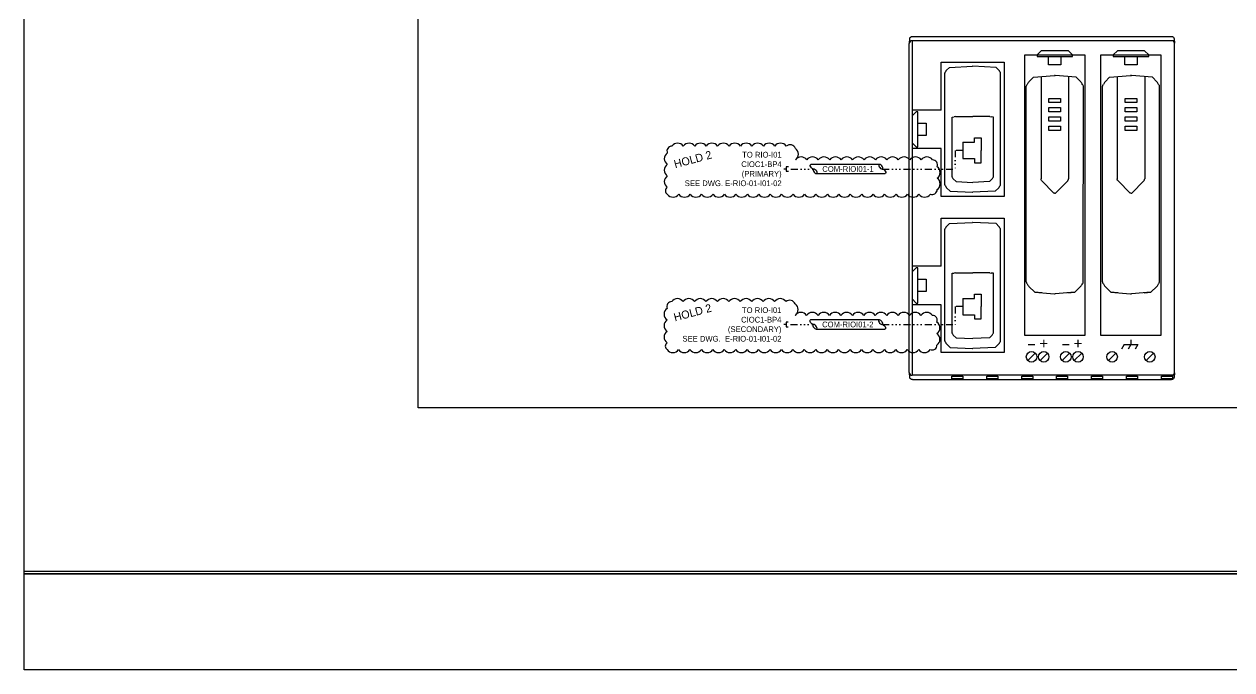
# Model space of a CAD drawing. Extents: x 10329 to 11173, y 0 to 536.
# Drawn here: x 10329 to 10857, y 0 to 282 of the extents above; entities that cross this region are included whole.
import ezdxf
from ezdxf.enums import TextEntityAlignment as Align

# ---------------------------------------------------------------- set-up
doc = ezdxf.new("R2010")
doc.units = 0
doc.header["$LTSCALE"] = 10
doc.header["$MEASUREMENT"] = 0
doc.linetypes.add('G02-1-PRDXXXX-E-MRIO-01-P01-01$0$DASH_3DOT', pattern=[0.9, 0.3, -0.15, 0, -0.15, 0, -0.15, 0, -0.15])
doc.layers.get('Defpoints').update_dxf_attribs({"color": 9})
for name, color, linetype in [('G02-1-PRDXXXX-E-MRIO-01-P01-01$0$ANNOTATION', 7, 'Continuous'), ('G02-1-PRDXXXX-E-MRIO-01-P01-01$0$EQUIP2-L', 140, 'Continuous'), ('G02-1-PRDXXXX-E-MRIO-01-P01-01$0$HOLD', 1, 'Continuous'), ('G02-1-PRDXXXX-E-MRIO-01-P01-01$0$TEXT-2', 2, 'Continuous'), ('G02-1-PRDXXXX-E-MRIO-01-P01-01$0$TITLE', 7, 'Continuous'), ('G02-1-PRDXXXX-E-MRIO-01-P01-01$0$WIRE RS485-R', 1, 'G02-1-PRDXXXX-E-MRIO-01-P01-01$0$DASH_3DOT')]:
    doc.layers.add(name, color=color, linetype=linetype)
doc.layers.add('G02-1-PRDXXXX-E-MRIO-01-P01-01$0$View', color=251, linetype='Continuous', plot=False)
doc.styles.add('G02-1-PRDXXXX-E-MRIO-01-P01-01$0$Scovan Elec', font='')
doc.styles.add('G02-1-PRDXXXX-E-MRIO-01-P01-01$0$Standard', font='')
doc.styles.get('G02-1-PRDXXXX-E-MRIO-01-P01-01$0$Scovan Elec').set_extended_font_data('Franklin Gothic Medium Cond')
doc.styles.get('G02-1-PRDXXXX-E-MRIO-01-P01-01$0$Standard').set_extended_font_data('Franklin Gothic Medium Cond')

# ---------------------------------------------------------------- blocks, each defined once
blk = doc.blocks.new('G02-1-PRDXXXX-E-MRIO-01-P01-01$0$DV-54809-ZX-700-00')
at = {"layer": 'G02-1-PRDXXXX-E-MRIO-01-P01-01$0$ANNOTATION', "lineweight": 25}
blk.add_lwpolyline([(172.22, 114.64), (172.22, 499.73), (597.78, 499.73), (597.78, 114.64)], close=True, dxfattribs=at)
blk = doc.blocks.new('G02-1-PRDXXXX-E-MRIO-01-P01-01$0$DeltaV')
for p, q in [((0.01, 72.06), (0.18, 73.95)), ((1.37, 75.05), (114.63, 75.05)), ((115.82, 73.95), (116, 72.06)), ((0, -71.95), (0, 71.95)), ((115.89, 73.17), (1.21, 73.17)), ((1.21, 73.17), (1.21, -73.17)), ((55.83, 66.98), (57.65, 68.8)), ((69.56, 68.8), (57.65, 68.8)), ((71.37, 66.98), (69.56, 68.8)), ((89.13, 66.98), (90.95, 68.8)), ((102.86, 68.8), (90.95, 68.8)), ((104.67, 66.98), (102.86, 68.8)), ((116, -72.06), (116, 71.95)), ((116, 71.73), (116, 71.95)), ((55.83, 66.98), (55.83, 66.22)), ((55.83, 66.22), (71.37, 66.22)), ((71.37, 66.22), (71.37, 66.98)), ((89.13, 66.98), (89.13, 66.22)), ((89.13, 66.22), (104.67, 66.22)), ((104.67, 66.22), (104.67, 66.98)), ((15.54, 10.16), (15.54, 59.01)), ((15.7, 59.4), (15.83, 59.53)), ((17.51, 61.52), (16.27, 60.28)), ((17.51, 61.52), (27.61, 61.97)), ((37.93, 61.52), (27.83, 61.97)), ((37.93, 61.52), (39.16, 60.28)), ((39.74, 59.4), (39.61, 59.53)), ((39.9, 10.16), (39.9, 59.01)), ((51.13, -32.36), (51.11, 53.22)), ((51.37, 53.83), (51.57, 54.03)), ((54.24, 57.19), (52.27, 55.22)), ((54.24, 57.19), (63.43, 57.9)), ((57.61, 57.45), (57.61, 12.79)), ((63.43, 57.9), (63.77, 57.9)), ((72.97, 57.19), (63.77, 57.9)), ((69.6, 57.45), (69.6, 12.79)), ((72.97, 57.19), (74.93, 55.22)), ((75.84, 53.83), (75.64, 54.03)), ((76.07, -32.36), (76.09, 53.22)), ((84.43, -32.36), (84.41, 53.22)), ((84.67, 53.83), (84.87, 54.03)), ((87.54, 57.19), (85.57, 55.22)), ((87.54, 57.19), (96.73, 57.9)), ((90.91, 57.45), (90.91, 12.79)), ((96.73, 57.9), (97.07, 57.9)), ((106.27, 57.19), (97.07, 57.9)), ((102.9, 57.45), (102.9, 12.79)), ((106.27, 57.19), (108.23, 55.22)), ((109.14, 53.83), (108.93, 54.03)), ((109.37, -32.36), (109.39, 53.22)), ((13.97, 42.84), (1.21, 42.84)), ((2.99, 42.11), (1.21, 40.33)), ((3.74, 42.11), (2.99, 42.11)), ((3.74, 26.76), (3.74, 42.11)), ((18.67, 39.8), (19.63, 39.82)), ((18.67, 13.64), (18.67, 39.8)), ((20.22, 39.96), (19.63, 39.82)), ((20.22, 39.96), (27.72, 39.96)), ((35.21, 39.96), (27.72, 39.96)), ((35.21, 39.96), (35.8, 39.82)), ((36.77, 39.8), (35.8, 39.82)), ((36.77, 13.64), (36.77, 39.8)), ((2.99, 26.76), (1.21, 28.55)), ((2.99, 26.76), (3.74, 26.76)), ((23.44, 28.77), (23.44, 21.66)), ((23.44, 28.77), (28.45, 28.77)), ((28.45, 28.77), (28.45, 30.66)), ((28.45, 30.66), (31.38, 30.66)), ((31.38, 30.66), (31.38, 25.22)), ((13.97, 26.04), (1.21, 26.04)), ((23.44, 21.66), (28.45, 21.66)), ((28.45, 21.66), (28.45, 19.77)), ((31.38, 19.77), (31.38, 25.22)), ((28.45, 19.77), (31.38, 19.77)), ((18.89, 13.26), (18.79, 13.35)), ((20.44, 11.52), (19.22, 12.69)), ((20.44, 11.53), (27.72, 11.19)), ((35, 11.53), (27.72, 11.19)), ((35, 11.52), (36.21, 12.69)), ((36.55, 13.26), (36.64, 13.35)), ((63.23, 6.56), (57.94, 11.85)), ((63.98, 6.56), (69.26, 11.85)), ((96.53, 6.56), (91.24, 11.85)), ((97.28, 6.56), (102.56, 11.85)), ((15.83, 9.65), (15.71, 9.77)), ((17.9, 7.34), (16.28, 8.89)), ((17.9, 7.34), (27.61, 6.89)), ((37.53, 7.34), (27.83, 6.89)), ((37.53, 7.34), (39.15, 8.89)), ((39.6, 9.65), (39.72, 9.77)), ((15.54, -58.15), (15.54, -9.3)), ((15.7, -8.92), (15.83, -8.79)), ((17.51, -6.8), (16.27, -8.03)), ((17.51, -6.8), (27.61, -6.35)), ((37.93, -6.8), (27.83, -6.35)), ((37.93, -6.8), (39.16, -8.03)), ((39.74, -8.92), (39.61, -8.79)), ((39.9, -58.15), (39.9, -9.3)), ((13.97, -25.47), (1.21, -25.47)), ((2.99, -26.2), (1.21, -27.98)), ((3.74, -26.2), (2.99, -26.2)), ((3.74, -41.55), (3.74, -26.2)), ((18.67, -28.51), (19.63, -28.49)), ((18.67, -54.67), (18.67, -28.51)), ((20.22, -28.35), (19.63, -28.49)), ((20.22, -28.35), (27.72, -28.35)), ((35.21, -28.35), (27.72, -28.35)), ((35.21, -28.35), (35.8, -28.49)), ((36.77, -28.51), (35.8, -28.49)), ((36.77, -54.67), (36.77, -28.51)), ((51.59, -33.18), (51.39, -32.98)), ((54.86, -36.84), (52.29, -34.37)), ((54.86, -36.83), (63.43, -37.54)), ((57.87, -37.09), (54.86, -36.84)), ((72.34, -36.83), (63.77, -37.54)), ((69.33, -37.09), (72.34, -36.84)), ((72.34, -36.84), (74.91, -34.37)), ((75.62, -33.18), (75.82, -32.98)), ((84.89, -33.18), (84.69, -32.98)), ((88.16, -36.84), (85.59, -34.37)), ((88.16, -36.83), (96.73, -37.54)), ((91.17, -37.09), (88.16, -36.84)), ((105.64, -36.83), (97.07, -37.54)), ((102.63, -37.09), (105.64, -36.84)), ((105.64, -36.84), (108.21, -34.37)), ((108.92, -33.18), (109.12, -32.98)), ((2.99, -41.55), (1.21, -39.77)), ((2.99, -41.55), (3.74, -41.55)), ((23.44, -39.54), (23.44, -46.66)), ((23.44, -39.54), (28.45, -39.54)), ((28.45, -39.54), (28.45, -37.66)), ((28.45, -37.66), (31.38, -37.66)), ((31.38, -37.66), (31.38, -43.1)), ((63.43, -37.54), (63.77, -37.54)), ((96.73, -37.54), (97.07, -37.54)), ((13.97, -42.28), (1.21, -42.28)), ((23.44, -46.66), (28.45, -46.66)), ((28.45, -46.66), (28.45, -48.54)), ((31.38, -48.54), (31.38, -43.1)), ((28.45, -48.54), (31.38, -48.54)), ((18.89, -55.06), (18.79, -54.96)), ((20.44, -56.79), (19.22, -55.62)), ((20.44, -56.79), (27.72, -57.12)), ((35, -56.79), (27.72, -57.12)), ((35, -56.79), (36.21, -55.62)), ((36.55, -55.06), (36.64, -54.96)), ((96.9, -57.7), (96.9, -59.7)), ((15.83, -58.66), (15.71, -58.54)), ((17.9, -60.98), (16.28, -59.42)), ((17.9, -60.97), (27.61, -61.42)), ((37.53, -60.97), (27.83, -61.42)), ((37.53, -60.98), (39.15, -59.42)), ((39.6, -58.66), (39.72, -58.54)), ((93.9, -59.7), (92.74, -61.7)), ((93.9, -59.7), (99.9, -59.7)), ((96.9, -59.7), (95.74, -61.7)), ((99.9, -59.7), (98.74, -61.7)), ((0.18, -73.95), (0.01, -72.06)), ((115.89, -73.17), (1.21, -73.17)), ((116, -72.06), (115.82, -73.95)), ((116, -71.95), (116, -71.73)), ((1.37, -75.05), (114.63, -75.05))]:
    blk.add_line(p, q)
for points in [[(13.97, 42.84), (13.97, 63.8), (41.46, 63.8), (41.46, 5.07), (13.97, 5.07), (13.97, 26.04)], [(13.97, -25.47), (13.97, -4.51), (41.46, -4.51), (41.46, -63.24), (13.97, -63.24), (13.97, -42.28)]]:
    blk.add_lwpolyline(points)
for points in [[(50.5, 67.02), (76.7, 67.02), (76.7, -55.75), (50.5, -55.75)], [(60.91, 66.22), (66.29, 66.22), (66.29, 62.63), (60.91, 62.63)], [(83.8, 67.02), (110, 67.02), (110, -55.75), (83.8, -55.75)], [(94.21, 66.22), (99.59, 66.22), (99.59, 62.63), (94.21, 62.63)], [(3.74, 31.75), (3.74, 37.13), (7.34, 37.13), (7.34, 31.75)], [(3.74, -36.56), (3.74, -31.18), (7.34, -31.18), (7.34, -36.56)], [(23.39, -73.54), (23.39, -74.78), (18.58, -74.78), (18.58, -73.54)], [(38.66, -73.54), (38.66, -74.78), (33.85, -74.78), (33.85, -73.54)], [(53.94, -73.54), (53.94, -74.78), (49.13, -74.78), (49.13, -73.54)], [(69.21, -73.54), (69.21, -74.78), (64.4, -74.78), (64.4, -73.54)], [(84.48, -73.54), (84.48, -74.78), (79.67, -74.78), (79.67, -73.54)], [(99.75, -73.54), (99.75, -74.78), (94.94, -74.78), (94.94, -73.54)], [(115.03, -73.54), (115.03, -74.78), (110.22, -74.78), (110.22, -73.54)]]:
    blk.add_lwpolyline(points, close=True)
at = {"extrusion": (0, 0, -1)}
for centre, start, end in [((-1.37, 73.85), 5.1313, 90), ((-114.63, 73.85), 90, 174.8687), ((-1.37, -73.85), 270, 354.8687), ((-114.63, -73.85), 185.1313, 270)]:
    blk.add_arc(centre, 1.2, start, end, dxfattribs=at)
for centre, radius, start, end in [((16.09, 59.01), 0.547, 135, 180), ((17.51, 59.04), 1.75, 135, 163.955), ((27.72, 60.66), 1.31, 85.25, 94.75), ((37.93, 59.04), 1.75, 16.045, 45), ((39.35, 59.01), 0.547, 0, 45), ((51.98, 53.22), 0.867, 135, 180), ((54.24, 53.26), 2.78, 135, 163.955), ((63.6, 55.82), 2.08, 85.25, 94.75), ((72.97, 53.26), 2.78, 16.045, 45), ((75.22, 53.22), 0.867, 0, 45), ((85.28, 53.22), 0.867, 135, 180), ((87.54, 53.26), 2.78, 135, 163.955), ((96.9, 55.82), 2.08, 85.25, 94.75), ((106.27, 53.26), 2.78, 16.045, 45), ((108.52, 53.22), 0.867, 0, 45), ((19.14, 13.68), 0.478, 184.5897, 223.3898), ((20.2, 13.65), 1.37, 196.6958, 224.5007), ((35.23, 13.65), 1.37, 315.4993, 343.3042), ((36.29, 13.68), 0.478, 316.6102, 355.4103), ((16.17, 10.21), 0.637, 184.5897, 223.3898), ((17.59, 10.18), 1.83, 196.6958, 224.5007), ((27.72, 8.2), 1.31, 265.25, 274.75), ((37.85, 10.18), 1.83, 315.4993, 343.3042), ((39.26, 10.21), 0.637, 316.6102, 355.4103), ((16.09, -9.3), 0.547, 135, 180), ((17.51, -9.27), 1.75, 135, 163.955), ((27.72, -7.66), 1.31, 85.25, 94.75), ((37.93, -9.27), 1.75, 16.045, 45), ((39.35, -9.3), 0.547, 0, 45), ((52, -32.36), 0.867, 180, 225), ((54.26, -32.41), 2.78, 196.045, 225), ((72.95, -32.41), 2.78, 315, 343.955), ((75.2, -32.36), 0.867, 315, 0), ((85.3, -32.36), 0.867, 180, 225), ((87.56, -32.41), 2.78, 196.045, 225), ((106.25, -32.41), 2.78, 315, 343.955), ((108.5, -32.36), 0.867, 315, 0), ((63.6, -35.47), 2.08, 265.25, 274.75), ((96.9, -35.47), 2.08, 265.25, 274.75), ((19.14, -54.63), 0.478, 184.5897, 223.3898), ((20.2, -54.66), 1.37, 196.6958, 224.5007), ((35.23, -54.66), 1.37, 315.4993, 343.3042), ((36.29, -54.63), 0.478, 316.6102, 355.4103), ((16.17, -58.1), 0.637, 184.5897, 223.3898), ((17.59, -58.14), 1.83, 196.6958, 224.5007), ((27.72, -60.11), 1.31, 265.25, 274.75), ((37.85, -58.14), 1.83, 315.4993, 343.3042), ((39.26, -58.1), 0.637, 316.6102, 355.4103)]:
    blk.add_arc(centre, radius, start, end)
for centre, major_axis, start_param, end_param in [((1.2, 71.95), (-0.11, -1.22), 3.229501, 4.803628), ((114.8, 71.95), (0.11, -1.22), 1.479558, 3.053684), ((1.2, -71.95), (-0.11, 1.22), 1.479558, 3.053684), ((114.8, -71.95), (0.11, 1.22), 3.229501, 4.803628)]:
    blk.add_ellipse(centre, major_axis=major_axis, ratio=0.981483, start_param=start_param, end_param=end_param)
for points, start_tangent, end_tangent in [([(57.94, 11.85), (57.76, 12.1), (57.64, 12.41), (57.61, 12.79)], (-0.707108, 0.707105), (-0.000005, 1)), ([(69.26, 11.85), (69.45, 12.1), (69.56, 12.41), (69.6, 12.79)], (0.707108, 0.707105), (0.000005, 1)), ([(91.24, 11.85), (91.06, 12.1), (90.94, 12.41), (90.91, 12.79)], (-0.707108, 0.707105), (-0.000005, 1)), ([(102.56, 11.85), (102.75, 12.1), (102.86, 12.41), (102.9, 12.79)], (0.707108, 0.707105), (0.000005, 1)), ([(63.43, 6.43), (63.32, 6.48), (63.23, 6.56)], (-0.963262, 0.268564), (-0.707107, 0.707107)), ([(63.77, 6.43), (63.88, 6.48), (63.98, 6.56)], (0.963262, 0.268564), (0.707107, 0.707107)), ([(96.73, 6.43), (96.62, 6.48), (96.53, 6.56)], (-0.963262, 0.268564), (-0.707107, 0.707107)), ([(97.07, 6.43), (97.18, 6.48), (97.28, 6.56)], (0.963262, 0.268564), (0.707107, 0.707107))]:
    blk.add_spline(points, degree=3, dxfattribs=dict(start_tangent=start_tangent, end_tangent=end_tangent))
for points in [[(63.6, 6.41), (63.54, 6.41), (63.49, 6.42), (63.43, 6.43)], [(63.6, 6.41), (63.66, 6.41), (63.72, 6.42), (63.77, 6.43)], [(96.9, 6.41), (96.84, 6.41), (96.79, 6.42), (96.73, 6.43)], [(96.9, 6.41), (96.96, 6.41), (97.02, 6.42), (97.07, 6.43)]]:
    blk.add_open_spline(points, degree=3)
at = {"layer": 'G02-1-PRDXXXX-E-MRIO-01-P01-01$0$EQUIP2-L'}
for p, q in [((55.06, -63.46), (51.8, -66.72)), ((60.39, -63.46), (57.14, -66.72)), ((70.06, -63.46), (66.8, -66.72)), ((75.39, -63.46), (72.14, -66.72)), ((90.29, -63.46), (87.03, -66.72)), ((106.76, -63.46), (103.5, -66.72))]:
    blk.add_line(p, q, dxfattribs=at)
for points in [[(61.03, 47.96), (66.17, 47.96), (66.17, 46.13), (61.03, 46.13)], [(94.33, 47.96), (99.47, 47.96), (99.47, 46.13), (94.33, 46.13)], [(61.03, 43.9), (66.17, 43.9), (66.17, 42.07), (61.03, 42.07)], [(94.33, 43.9), (99.47, 43.9), (99.47, 42.07), (94.33, 42.07)], [(61.03, 39.85), (66.17, 39.85), (66.17, 38.01), (61.03, 38.01)], [(94.33, 39.85), (99.47, 39.85), (99.47, 38.01), (94.33, 38.01)], [(61.03, 35.79), (66.17, 35.79), (66.17, 33.96), (61.03, 33.96)], [(94.33, 35.79), (99.47, 35.79), (99.47, 33.96), (94.33, 33.96)]]:
    blk.add_lwpolyline(points, close=True, dxfattribs=at)
for centre in [(53.43, -65.09), (58.77, -65.09), (68.43, -65.09), (73.76, -65.09), (88.66, -65.09), (105.13, -65.09)]:
    blk.add_circle(centre, 2.3, dxfattribs=at)
at = {"char_height": 4.6184, "attachment_point": 8, "style": 'G02-1-PRDXXXX-E-MRIO-01-P01-01$0$Standard'}
for s, insert in [('\\pxqc;{\\fSwis721 Lt BT|b0|i0|c0|p34;+}', (58.77, -61.52)), ('\\pxqc;{\\fSwis721 Lt BT|b0|i0|c0|p34;+}', (73.76, -61.52)), ('{\\fSwis721 Lt BT|b0|i0|c0|p34;\\W2;-}', (53.43, -61.52)), ('{\\fSwis721 Lt BT|b0|i0|c0|p34;\\W2;-}', (68.43, -61.52))]:
    blk.add_mtext_dynamic_manual_height_columns(s, width=0.212, gutter_width=0.909, heights=[0], dxfattribs=dict(at, insert=insert))
at = {"layer": 'Defpoints', "style": 'G02-1-PRDXXXX-E-MRIO-01-P01-01$0$Standard'}
for tag, p in [('T-TAG1', (114.63, -74.2)), ('T-TAG2', (114.63, -75.05))]:
    blk.add_attdef(tag, text='', height=0.5, dxfattribs=at).set_placement(p, align=Align.BOTTOM_RIGHT)
blk = doc.blocks.new('*U8')
for p, q in [((13.75, 5), (-16.25, 5)), ((-13.75, -5), (16.25, -5))]:
    blk.add_line(p, q)
for centre, major_axis in [((-15.625, 2.5), (0.625, -2.5)), ((15.625, -2.5), (-0.625, 2.5))]:
    blk.add_ellipse(centre, major_axis=major_axis, ratio=0.2692265, start_param=3.1415927, end_param=6.2831853)
for centre in [(-14.375, -2.5), (14.375, 2.5)]:
    blk.add_ellipse(centre, major_axis=(0.625, -2.5), ratio=0.2692265)

msp = doc.modelspace()

# ---------------------------------------------------------------- linework, layer by layer
at = {"layer": 'G02-1-PRDXXXX-E-MRIO-01-P01-01$0$HOLD'}
for points in [[(10610.19, 208.05, 0.520567), (10615.19, 208.05, 0.520567), (10620.19, 208.05, 0.520567), (10625.19, 208.05, 0.520567), (10630.19, 208.05, 0.520567), (10635.19, 208.05, 0.520567), (10640.19, 208.05, 0.520567), (10645.19, 208.05, 0.520567), (10650.19, 208.05, 0.520567), (10655.19, 208.05, 0.520567), (10660.19, 208.05, 0.520567), (10665.19, 208.05, 0.520567), (10670.19, 208.05, 0.520567), (10675.19, 208.05, 0.520567), (10680.19, 208.05, 0.520567), (10685.19, 208.05, 0.520567), (10690.19, 208.05, 0.520567), (10695.19, 208.05, 0.520567), (10700.19, 208.05, 0.520567), (10705.19, 208.05, 0.520567), (10710.19, 208.05, 0.520567), (10715.19, 208.05, 0.520567), (10720.19, 208.05, 0.520567), (10725.19, 208.05, 0.520567), (10728.19, 210.05, 0.520567), (10728.19, 215.05, 0.520567), (10728.19, 220.05, 0.520567), (10726.19, 223.05, 0.520567), (10721.19, 223.05, 0.520567), (10716.19, 223.05, 0.520567), (10711.19, 223.05, 0.520567), (10706.19, 223.05, 0.520567), (10701.19, 223.05, 0.520567), (10696.19, 223.05, 0.520567), (10691.19, 223.05, 0.520567), (10686.19, 223.05, 0.520567), (10681.19, 223.05, 0.520567), (10676.19, 223.05, 0.520567), (10671.19, 223.05, 0.520567), (10666.19, 223.05, 0.520567), (10666.19, 228.05, 0.520567), (10662.19, 229.05, 0.520567), (10657.19, 229.05, 0.520567), (10652.19, 229.05, 0.520567), (10647.19, 229.05, 0.520567), (10642.19, 229.05, 0.520567), (10637.19, 229.05, 0.520567), (10632.19, 229.05, 0.520567), (10627.19, 229.05, 0.520567), (10622.19, 229.05, 0.520567), (10617.19, 229.05, 0.520567), (10612.19, 229.05, 0.520567), (10610.19, 226.05, 0.520567), (10610.19, 221.05, 0.520567), (10610.19, 216.05, 0.520567), (10610.19, 211.05, 0.520567)], [(10610.1, 140.05, 0.520567), (10615.1, 140.05, 0.520567), (10620.1, 140.05, 0.520567), (10625.1, 140.05, 0.520567), (10630.1, 140.05, 0.520567), (10635.1, 140.05, 0.520567), (10640.1, 140.05, 0.520567), (10645.1, 140.05, 0.520567), (10650.1, 140.05, 0.520567), (10655.1, 140.05, 0.520567), (10660.1, 140.05, 0.520567), (10665.1, 140.05, 0.520567), (10670.1, 140.05, 0.520567), (10675.1, 140.05, 0.520567), (10680.1, 140.05, 0.520567), (10685.1, 140.05, 0.520567), (10690.1, 140.05, 0.520567), (10695.1, 140.05, 0.520567), (10700.1, 140.05, 0.520567), (10705.1, 140.05, 0.520567), (10710.1, 140.05, 0.520567), (10715.1, 140.05, 0.520567), (10720.1, 140.05, 0.520567), (10725.1, 140.05, 0.520567), (10728.1, 142.05, 0.520567), (10728.1, 147.05, 0.520567), (10728.1, 152.05, 0.520567), (10726.1, 155.05, 0.520567), (10721.1, 155.05, 0.520567), (10716.1, 155.05, 0.520567), (10711.1, 155.05, 0.520567), (10706.1, 155.05, 0.520567), (10701.1, 155.05, 0.520567), (10696.1, 155.05, 0.520567), (10691.1, 155.05, 0.520567), (10686.1, 155.05, 0.520567), (10681.1, 155.05, 0.520567), (10676.1, 155.05, 0.520567), (10671.1, 155.05, 0.520567), (10666.1, 155.05, 0.520567), (10666.1, 160.05, 0.520567), (10662.1, 161.05, 0.520567), (10657.1, 161.05, 0.520567), (10652.1, 161.05, 0.520567), (10647.1, 161.05, 0.520567), (10642.1, 161.05, 0.520567), (10637.1, 161.05, 0.520567), (10632.1, 161.05, 0.520567), (10627.1, 161.05, 0.520567), (10622.1, 161.05, 0.520567), (10617.1, 161.05, 0.520567), (10612.1, 161.05, 0.520567), (10610.1, 158.05, 0.520567), (10610.1, 153.05, 0.520567), (10610.1, 148.05, 0.520567), (10610.1, 143.05, 0.520567)]]:
    msp.add_lwpolyline(points, format="xyb", close=True, dxfattribs=at)
at = {"layer": 'G02-1-PRDXXXX-E-MRIO-01-P01-01$0$TEXT-2'}
for points in [[(10662.19, 219.05), (10661.19, 219.05)], [(10663.19, 220.05), (10662.19, 220.05), (10662.19, 218.05), (10663.19, 218.05)], [(10662.1, 151.05), (10661.1, 151.05)], [(10663.1, 152.05), (10662.1, 152.05), (10662.1, 150.05), (10663.1, 150.05)]]:
    msp.add_lwpolyline(points, dxfattribs=at)
at = {"layer": 'G02-1-PRDXXXX-E-MRIO-01-P01-01$0$TITLE'}
for points in [[(10329, 536.37), (11172.77, 536.37), (11172.77, 42.04), (10329, 42.04)], [(10329, 42.04), (11172.77, 42.04), (11172.77, 0), (10329, 0)]]:
    msp.add_lwpolyline(points, close=True, dxfattribs=at)
at = {"layer": 'G02-1-PRDXXXX-E-MRIO-01-P01-01$0$View'}
msp.add_lwpolyline([(10329, 536), (11172, 536), (11172, 43), (10329, 43)], close=True, dxfattribs=at)
at = {"layer": 'G02-1-PRDXXXX-E-MRIO-01-P01-01$0$WIRE RS485-R'}
for p, q in [((10739.44, 227.22), (10736.1, 227.22)), ((10736.1, 227.22), (10736.1, 219.05)), ((10664.19, 219.05), (10674.1, 219.05)), ((10704.19, 219.05), (10736.1, 219.05)), ((10739.44, 158.9), (10736.1, 158.9)), ((10736.1, 158.9), (10736.1, 151.05)), ((10664.1, 151.05), (10674, 151.05)), ((10704.19, 151.05), (10736.1, 151.05))]:
    msp.add_line(p, q, dxfattribs=at)

# ---------------------------------------------------------------- block references
for name, p in [('G02-1-PRDXXXX-E-MRIO-01-P01-01$0$DV-54809-ZX-700-00', (10329, 0)), ('G02-1-PRDXXXX-E-MRIO-01-P01-01$0$DeltaV', (10716, 202))]:
    msp.add_blockref(name, p)
at = {"layer": 'G02-1-PRDXXXX-E-MRIO-01-P01-01$0$ANNOTATION', "yscale": 0.4}
for p in [(10689.19, 219.05), (10689.1, 151.05)]:
    msp.add_blockref('*U8', p, dxfattribs=at)

# ---------------------------------------------------------------- texts
at = {"layer": 'G02-1-PRDXXXX-E-MRIO-01-P01-01$0$HOLD', "char_height": 3.5, "attachment_point": 4, "rotation": 15, "style": 'G02-1-PRDXXXX-E-MRIO-01-P01-01$0$Scovan Elec'}
for insert in [(10613.19, 221.05), (10613.1, 154.05)]:
    msp.add_mtext('HOLD 2', dxfattribs=dict(at, insert=insert))
at = {"layer": 'G02-1-PRDXXXX-E-MRIO-01-P01-01$0$TEXT-2', "char_height": 2.5, "style": 'G02-1-PRDXXXX-E-MRIO-01-P01-01$0$Scovan Elec'}
for s, insert, attachment_point in [('TO RIO-I01\\PCIOC1-BP4\\P(PRIMARY)\\PSEE DWG. E-RIO-01-I01-02', (10660.19, 219.05), 6), ('COM-RIOI01-1', (10689.19, 219.05), 5), ('TO RIO-I01\\PCIOC1-BP4\\P(SECONDARY)\\PSEE DWG.  E-RIO-01-I01-02', (10660.1, 151.05), 6), ('COM-RIOI01-2', (10689.1, 151.05), 5)]:
    msp.add_mtext(s, dxfattribs=dict(at, insert=insert, attachment_point=attachment_point))

doc.saveas('drawing.dxf')
